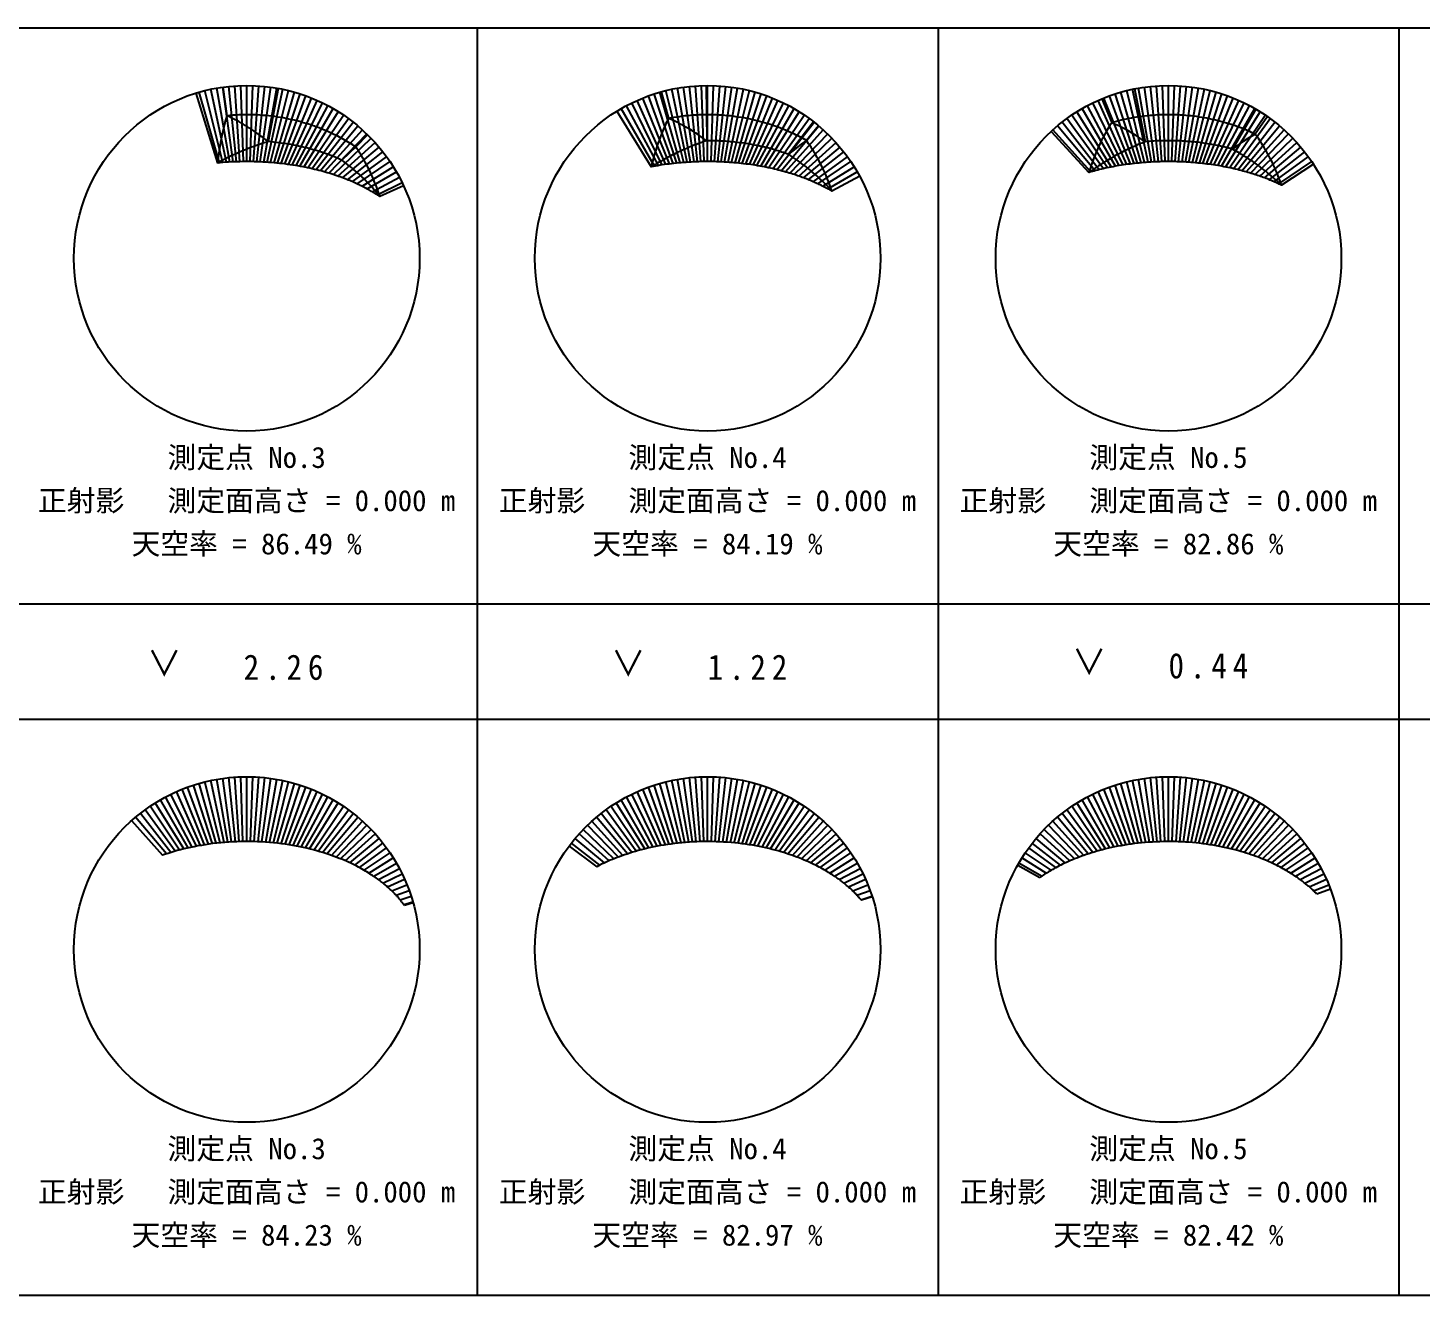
# Model space of a CAD drawing. Units: millimetres at full size, sheet at 1:200. Extents: x -99586 to 117532, y -64939 to 67268.
# Drawn here: x -21953 to 2231, y -64100 to -42100 of the extents above; entities that cross this region are included whole.
import ezdxf
from ezdxf.enums import TextEntityAlignment as Align

# ---------------------------------------------------------------- set-up
doc = ezdxf.new("R2010")
doc.units = ezdxf.units.MM
doc.header["$LTSCALE"] = 200
for name, color, linetype in [('0-3_計画建物－天空率', 4, 'Continuous'), ('0-8_測定位置・表示枠・比較', 7, 'Continuous'), ('0-B_道路斜線用－天空率', 4, 'Continuous')]:
    doc.layers.add(name, color=color, linetype=linetype)
doc.styles.add('ＭＳ ゴシック', font='')
doc.styles.get('ＭＳ ゴシック').set_extended_font_data('MS Gothic')

msp = doc.modelspace()

# ---------------------------------------------------------------- linework, layer by layer
at = {"layer": '0-3_計画建物－天空率', "color": 7}
for p, q in [((-19038.8, -43233.5), (-18664.5, -44446.2)), ((-18569, -43129), (-18499.7, -43624.9)), ((-10961.1, -43210.7), (-10832.1, -43672.7)), ((-3313.4, -43333.2), (-3140.1, -43746.7)), ((-639.9, -43510.2), (-1045.1, -44203.3)), ((-11729.8, -43547.3), (-11133.3, -44513.6)), ((-8313.5, -43731.1), (-8751.9, -44295.4)), ((-16066.1, -43945.9), (-16502.4, -44396)), ((-4192.3, -43898.8), (-3534, -44609.8))]:
    msp.add_line(p, q, dxfattribs=at)
at = {"layer": '0-3_計画建物－天空率'}
for p, q in [((-18629.2, -44442.9), (-18980.9, -43216.3)), ((-18568.5, -44437.8), (-18879.8, -43189.2)), ((-18508.3, -44433.5), (-18777.8, -43165.7)), ((-18448.5, -44429.9), (-18675, -43145.7)), ((-18389.2, -44426.9), (-18571.5, -43129.3)), ((-18330.1, -44424.6), (-18467.6, -43116.6)), ((-18271.3, -44423), (-18363.3, -43107.4)), ((-18212.6, -44422.1), (-18258.7, -43101.9)), ((-18154, -44421.8), (-18154, -43100.1)), ((-18095.4, -44422.1), (-18049.3, -43101.9)), ((-18036.8, -44423), (-17944.8, -43107.4)), ((-17977.9, -44424.6), (-17840.4, -43116.6)), ((-17918.9, -44426.9), (-17736.5, -43129.3)), ((-17859.5, -44429.9), (-17633.1, -43145.7)), ((-17799.8, -44433.5), (-17530.3, -43165.7)), ((-17739.6, -44437.8), (-17428.3, -43189.2)), ((-17678.8, -44442.9), (-17327.1, -43216.3)), ((-17617.5, -44448.8), (-17227, -43246.9)), ((-17555.4, -44455.5), (-17128, -43281)), ((-10752.6, -44455.5), (-11180.1, -43281)), ((-10690.6, -44448.8), (-11081.1, -43246.9)), ((-10629.2, -44442.9), (-10980.9, -43216.3)), ((-10568.5, -44437.8), (-10879.8, -43189.2)), ((-10508.3, -44433.5), (-10777.8, -43165.7)), ((-10448.5, -44429.8), (-10675, -43145.7)), ((-10389.2, -44426.9), (-10571.5, -43129.3)), ((-10330.1, -44424.6), (-10467.6, -43116.6)), ((-10271.3, -44423), (-10363.3, -43107.4)), ((-10212.6, -44422), (-10258.7, -43101.9)), ((-10154, -44421.7), (-10154, -43100.1)), ((-10095.4, -44422), (-10049.3, -43101.9)), ((-10036.8, -44423), (-9944.8, -43107.4)), ((-9977.9, -44424.6), (-9840.4, -43116.6)), ((-9918.9, -44426.9), (-9736.5, -43129.3)), ((-9859.5, -44429.8), (-9633.1, -43145.7)), ((-9799.8, -44433.5), (-9530.3, -43165.7)), ((-9739.6, -44437.8), (-9428.3, -43189.2)), ((-9678.8, -44442.9), (-9327.1, -43216.3)), ((-9617.5, -44448.8), (-9227, -43246.9)), ((-9555.4, -44455.5), (-9128, -43281)), ((-2752.6, -44455.5), (-3180.1, -43281)), ((-2690.6, -44448.8), (-3081.1, -43246.9)), ((-2629.2, -44442.9), (-2980.9, -43216.3)), ((-2568.5, -44437.8), (-2879.8, -43189.2)), ((-2508.3, -44433.5), (-2777.8, -43165.7)), ((-2448.5, -44429.8), (-2675, -43145.7)), ((-2389.2, -44426.9), (-2571.5, -43129.3)), ((-2330.1, -44424.6), (-2467.6, -43116.6)), ((-2271.3, -44423), (-2363.3, -43107.4)), ((-2212.6, -44422), (-2258.7, -43101.9)), ((-2154, -44421.7), (-2154, -43100.1)), ((-2095.4, -44422), (-2049.3, -43101.9)), ((-2036.8, -44423), (-1944.8, -43107.4)), ((-1977.9, -44424.6), (-1840.4, -43116.6)), ((-1918.9, -44426.9), (-1736.5, -43129.3)), ((-1859.5, -44429.8), (-1633.1, -43145.7)), ((-1799.8, -44433.5), (-1530.3, -43165.7)), ((-1739.6, -44437.8), (-1428.3, -43189.2)), ((-1678.8, -44442.9), (-1327.1, -43216.3)), ((-1617.5, -44448.8), (-1227, -43246.9)), ((-1555.4, -44455.5), (-1128, -43281)), ((-17492.6, -44463), (-17030.2, -43318.6)), ((-17428.9, -44471.5), (-16933.8, -43359.5)), ((-17364.3, -44480.9), (-16838.9, -43403.7)), ((-17298.7, -44491.4), (-16745.6, -43451.3)), ((-17231.9, -44503), (-16654, -43502)), ((-11076.1, -44503), (-11654, -43502)), ((-11009.4, -44491.4), (-11562.4, -43451.3)), ((-10943.8, -44480.9), (-11469.1, -43403.7)), ((-10879.1, -44471.5), (-11374.2, -43359.5)), ((-10815.5, -44463), (-11277.9, -43318.6)), ((-9492.6, -44463), (-9030.2, -43318.6)), ((-9428.9, -44471.5), (-8933.8, -43359.5)), ((-9364.3, -44480.9), (-8838.9, -43403.7)), ((-9298.7, -44491.4), (-8745.6, -43451.3)), ((-9231.9, -44503), (-8654, -43502)), ((-3076.1, -44503), (-3654, -43502)), ((-3009.4, -44491.4), (-3562.4, -43451.3)), ((-2943.8, -44480.9), (-3469.1, -43403.7)), ((-2879.1, -44471.5), (-3374.2, -43359.5)), ((-2815.5, -44463), (-3277.9, -43318.6)), ((-1492.6, -44463), (-1030.2, -43318.6)), ((-1428.9, -44471.5), (-933.8, -43359.5)), ((-1364.3, -44480.9), (-838.9, -43403.7)), ((-1298.6, -44491.4), (-745.6, -43451.3)), ((-1231.9, -44503), (-654, -43502)), ((-17164, -44515.8), (-16564.3, -43556)), ((-17094.8, -44529.8), (-16476.5, -43613)), ((-17024.4, -44545.3), (-16390.7, -43673.1)), ((-16952.5, -44562.2), (-16307, -43736.1)), ((-9164, -44515.8), (-8564.3, -43556)), ((-9094.8, -44529.8), (-8476.5, -43613)), ((-9024.4, -44545.3), (-8390.7, -43673.1)), ((-8952.5, -44562.2), (-8307, -43736.1)), ((-3355.6, -44562.2), (-4001, -43736.1)), ((-3283.7, -44545.3), (-3917.4, -43673.1)), ((-3213.2, -44529.8), (-3831.6, -43613)), ((-3144.1, -44515.7), (-3743.8, -43556)), ((-1164, -44515.7), (-564.3, -43556)), ((-1094.8, -44529.8), (-476.5, -43613)), ((-1024.4, -44545.3), (-390.7, -43673.1)), ((-952.5, -44562.2), (-307, -43736.1)), ((-16879.2, -44580.8), (-16225.7, -43802)), ((-16804.4, -44601.2), (-16146.6, -43870.7)), ((-16728, -44623.5), (-16070.1, -43942.1)), ((-16650.2, -44647.8), (-15996, -44016.1)), ((-8879.2, -44580.8), (-8225.7, -43802)), ((-8804.4, -44601.2), (-8146.6, -43870.7)), ((-8728, -44623.5), (-8070.1, -43942.1)), ((-8650.1, -44647.8), (-7996, -44016.1)), ((-3503.7, -44601.2), (-4161.4, -43870.7)), ((-3428.9, -44580.8), (-4082.4, -43802)), ((-879.2, -44580.8), (-225.7, -43802)), ((-804.4, -44601.2), (-146.6, -43870.7)), ((-728, -44623.5), (-70.1, -43942.1)), ((-650.2, -44647.8), (4, -44016.1)), ((-16570.7, -44674.5), (-15924.6, -44092.7)), ((-16489.8, -44703.7), (-15855.9, -44171.8)), ((-16407.4, -44735.5), (-15790, -44253.1)), ((-8570.7, -44674.5), (-7924.6, -44092.7)), ((-8489.8, -44703.7), (-7855.9, -44171.8)), ((-8407.4, -44735.5), (-7790, -44253.1)), ((-570.7, -44674.5), (75.4, -44092.7)), ((-489.8, -44703.7), (144.1, -44171.8)), ((-407.4, -44735.5), (210, -44253.1)), ((-16323.7, -44770.3), (-15727, -44336.8)), ((-16238.8, -44808.3), (-15666.9, -44422.5)), ((-8323.7, -44770.3), (-7727, -44336.8)), ((-8238.8, -44808.3), (-7666.9, -44422.5)), ((-323.7, -44770.3), (273, -44336.8)), ((-238.8, -44808.3), (333.1, -44422.5)), ((-16152.9, -44849.7), (-15609.9, -44510.4)), ((-16066.3, -44894.8), (-15556, -44600.1)), ((-15979.5, -44943.9), (-15505.2, -44691.7)), ((-8152.9, -44849.7), (-7609.9, -44510.4)), ((-8066.3, -44894.8), (-7556, -44600.1)), ((-15892.7, -44997.2), (-15457.6, -44785))]:
    msp.add_line(p, q, dxfattribs=at)
at = {"layer": '0-3_計画建物－天空率', "color": 7}
for points in [[(-17609.4, -43150), (-17780.1, -44074.7), (-17803.9, -44081.9), (-17828.2, -44089.5), (-17853, -44097.3), (-17878.4, -44105.6), (-17904.2, -44114.1), (-17930.7, -44123.1), (-17957.7, -44132.4), (-17985.2, -44142.1), (-18013.4, -44152.2), (-18042.1, -44162.8), (-18071.4, -44173.8), (-18101.3, -44185.3), (-18131.9, -44197.2), (-18163, -44209.7), (-18194.7, -44222.7), (-18227.1, -44236.2), (-18260.1, -44250.2), (-18293.8, -44264.8), (-18328, -44280), (-18362.9, -44295.8), (-18398.5, -44312.2), (-18434.6, -44329.3), (-18471.4, -44347), (-18508.8, -44365.4), (-18546.9, -44384.5), (-18585.5, -44404.4), (-18624.7, -44424.9), (-18664.5, -44446.2)], [(-10177.1, -43100.2), (-10169.7, -44058.8), (-10194.1, -44067), (-10218.8, -44075.6), (-10243.9, -44084.4), (-10269.4, -44093.6), (-10295.3, -44103.1), (-10321.6, -44112.9), (-10348.3, -44123), (-10375.3, -44133.5), (-10402.8, -44144.4), (-10430.6, -44155.6), (-10458.8, -44167.2), (-10487.4, -44179.2), (-10516.4, -44191.6), (-10545.8, -44204.4), (-10575.6, -44217.6), (-10605.7, -44231.2), (-10636.3, -44245.3), (-10667.2, -44259.8), (-10698.4, -44274.8), (-10730, -44290.2), (-10762, -44306.1), (-10794.3, -44322.4), (-10826.9, -44339.3), (-10859.8, -44356.6), (-10893.1, -44374.5), (-10926.6, -44392.8), (-10960.5, -44411.6), (-10994.6, -44431), (-11028.9, -44450.9), (-11063.5, -44471.3), (-11098.3, -44492.2), (-11133.3, -44513.6)], [(-2742.4, -43158.4), (-2558.6, -44077.4), (-2585.2, -44088), (-2612.2, -44098.9), (-2639.5, -44110.1), (-2667.1, -44121.7), (-2695, -44133.6), (-2723.2, -44145.9), (-2751.7, -44158.6), (-2780.5, -44171.6), (-2809.5, -44185.1), (-2838.9, -44198.9), (-2868.5, -44213.1), (-2898.4, -44227.7), (-2928.5, -44242.7), (-2958.9, -44258.1), (-2989.5, -44274), (-3020.4, -44290.2), (-3051.4, -44306.9), (-3082.7, -44324), (-3114.2, -44341.6), (-3145.8, -44359.6), (-3177.6, -44378), (-3209.6, -44396.9), (-3241.7, -44416.2), (-3273.9, -44435.9), (-3306.2, -44456.1), (-3338.6, -44476.8), (-3371.1, -44497.9), (-3403.6, -44519.4), (-3436.2, -44541.3), (-3468.8, -44563.7), (-3501.4, -44586.6), (-3534, -44609.8)], [(-18499.7, -43624.9), (-18513, -43670.6), (-18527, -43722), (-18541.8, -43779.6), (-18557.4, -43844.4), (-18573.8, -43917.4), (-18590.9, -43999.7), (-18608.7, -44092.4), (-18627, -44196.9), (-18645.7, -44314.4), (-18664.5, -44446.2)], [(-17718.7, -43634.6), (-17769.8, -43628.8), (-17821.2, -43623.6), (-17872.9, -43619.2), (-17924.9, -43615.5), (-17977, -43612.6), (-18029.4, -43610.4), (-18081.8, -43609), (-18134.3, -43608.3), (-18186.9, -43608.4), (-18239.4, -43609.3), (-18291.8, -43610.9), (-18344.1, -43613.3), (-18396.2, -43616.4), (-18448.1, -43620.3), (-18499.7, -43624.9)], [(-17780.1, -44074.7), (-17821.5, -44041.9), (-17862.7, -44010.1), (-17903.6, -43979.3), (-17944.3, -43949.6), (-17984.7, -43920.9), (-18024.7, -43893.2), (-18064.3, -43866.6), (-18103.5, -43841), (-18142.3, -43816.5), (-18180.5, -43793), (-18218.3, -43770.5), (-18255.5, -43749), (-18292.2, -43728.5), (-18328.3, -43708.9), (-18363.8, -43690.3), (-18398.7, -43672.6), (-18433, -43655.8), (-18466.7, -43639.9), (-18499.7, -43624.9)], [(-16056.8, -43955), (-16262.9, -44165.7), (-16287.8, -44149.1), (-16313.3, -44132.5), (-16339.5, -44115.7), (-16366.4, -44099), (-16393.9, -44082.2), (-16422.2, -44065.4), (-16451.1, -44048.6), (-16480.8, -44031.8), (-16511.2, -44015.1), (-16542.3, -43998.4), (-16574.2, -43981.7), (-16606.9, -43965.2), (-16640.3, -43948.7), (-16674.5, -43932.4), (-16709.5, -43916.2), (-16745.2, -43900.1), (-16781.8, -43884.2), (-16819.1, -43868.5), (-16857.3, -43853.1), (-16896.2, -43837.9), (-16935.9, -43822.9), (-16976.3, -43808.3), (-17017.6, -43794), (-17059.6, -43780), (-17102.4, -43766.4), (-17145.9, -43753.2), (-17190.2, -43740.4), (-17235.1, -43728), (-17280.8, -43716.2), (-17327.1, -43704.8), (-17374.1, -43693.9), (-17421.7, -43683.6), (-17469.9, -43673.9), (-17518.7, -43664.8), (-17568, -43656.3), (-17617.8, -43648.4), (-17668, -43641.2), (-17718.7, -43634.6)], [(-10832.1, -43672.7), (-10846.6, -43700.6), (-10861.6, -43730.3), (-10877, -43762), (-10892.9, -43795.8), (-10909.2, -43831.9), (-10926, -43870.5), (-10943.3, -43911.7), (-10960.9, -43955.7), (-10979, -44002.7), (-10997.5, -44053), (-11016.3, -44106.7), (-11035.5, -44164.1), (-11054.8, -44225.4), (-11074.4, -44290.8), (-11094.1, -44360.5), (-11113.8, -44434.7), (-11133.3, -44513.6)], [(-9955.6, -43613.7), (-10005.1, -43611.3), (-10054.6, -43609.6), (-10104.3, -43608.6), (-10154, -43608.3), (-10203.7, -43608.6), (-10253.4, -43609.6), (-10303, -43611.3), (-10352.5, -43613.7), (-10401.8, -43616.8), (-10450.9, -43620.5), (-10499.7, -43624.9), (-10548.3, -43629.9), (-10596.6, -43635.5), (-10644.5, -43641.8), (-10692.1, -43648.7), (-10739.2, -43656.1), (-10785.9, -43664.2), (-10832.1, -43672.7)], [(-10169.7, -44058.8), (-10217.4, -44024.1), (-10264.4, -43990.9), (-10310.7, -43959.2), (-10356.3, -43929), (-10401, -43900.3), (-10444.8, -43873), (-10487.8, -43847.2), (-10529.9, -43822.7), (-10571.1, -43799.6), (-10611.3, -43777.8), (-10650.5, -43757.4), (-10688.8, -43738.1), (-10726, -43720.1), (-10762.4, -43703.2), (-10797.7, -43687.4), (-10832.1, -43672.7)], [(-8227.2, -43800.7), (-8440.2, -44054.9), (-8468, -44039), (-8496.4, -44023.2), (-8525.6, -44007.3), (-8555.4, -43991.5), (-8585.8, -43975.8), (-8617, -43960.2), (-8648.8, -43944.6), (-8681.3, -43929.2), (-8714.6, -43913.9), (-8748.5, -43898.7), (-8783.1, -43883.7), (-8818.5, -43868.8), (-8854.5, -43854.2), (-8891.3, -43839.8), (-8928.7, -43825.6), (-8966.9, -43811.7), (-9005.7, -43798), (-9045.3, -43784.7), (-9085.5, -43771.7), (-9126.4, -43759), (-9168, -43746.7), (-9210.2, -43734.8), (-9253, -43723.3), (-9296.5, -43712.2), (-9340.5, -43701.6), (-9385.1, -43691.5), (-9430.3, -43681.9), (-9476, -43672.7), (-9522.2, -43664.2), (-9568.9, -43656.1), (-9616, -43648.7), (-9663.5, -43641.8), (-9711.5, -43635.5), (-9759.7, -43629.9), (-9808.3, -43624.9), (-9857.2, -43620.5), (-9906.3, -43616.8), (-9955.6, -43613.7)], [(-3140.1, -43746.7), (-3156.1, -43770.9), (-3172.4, -43796.3), (-3189.1, -43822.9), (-3206.2, -43850.9), (-3223.6, -43880.3), (-3241.3, -43911.1), (-3259.3, -43943.6), (-3277.7, -43977.6), (-3296.4, -44013.4), (-3315.4, -44051), (-3334.6, -44090.5), (-3354.1, -44132.1), (-3373.8, -44175.6), (-3393.6, -44221.4), (-3413.7, -44269.4), (-3433.8, -44319.8), (-3454, -44372.6), (-3474.1, -44428), (-3494.2, -44485.9), (-3514.2, -44546.5), (-3534, -44609.8)], [(-2238, -43609.2), (-2285.9, -43610.7), (-2333.7, -43612.7), (-2381.4, -43615.4), (-2428.9, -43618.7), (-2476.2, -43622.7), (-2523.2, -43627.2), (-2570, -43632.3), (-2616.5, -43638), (-2662.6, -43644.3), (-2708.4, -43651.2), (-2753.7, -43658.6), (-2798.7, -43666.5), (-2843.1, -43674.9), (-2887.2, -43683.8), (-2930.7, -43693.2), (-2973.7, -43703.1), (-3016.1, -43713.4), (-3058, -43724.1), (-3099.4, -43735.2), (-3140.1, -43746.7)], [(-2558.6, -44077.4), (-2616.9, -44037.1), (-2673.5, -43999.5), (-2728.3, -43964.3), (-2781.4, -43931.6), (-2832.6, -43901.3), (-2881.9, -43873.2), (-2929.4, -43847.3), (-2975.1, -43823.5), (-3019, -43801.6), (-3061.1, -43781.6), (-3101.4, -43763.3), (-3140.1, -43746.7)], [(-436.4, -43640.5), (-648.8, -43944.6), (-680.2, -43929.7), (-712.2, -43914.9), (-744.9, -43900.2), (-778.3, -43885.7), (-812.3, -43871.4), (-847, -43857.2), (-882.3, -43843.2), (-918.3, -43829.5), (-955, -43816), (-992.3, -43802.7), (-1030.2, -43789.7), (-1068.8, -43777), (-1108, -43764.6), (-1147.8, -43752.6), (-1188.3, -43740.9), (-1229.3, -43729.6), (-1270.9, -43718.7), (-1313.1, -43708.2), (-1355.8, -43698.1), (-1399.1, -43688.5), (-1442.8, -43679.3), (-1487.1, -43670.6), (-1531.8, -43662.4), (-1577, -43654.8), (-1622.5, -43647.7), (-1668.5, -43641.1), (-1714.8, -43635.1), (-1761.4, -43629.7), (-1808.3, -43624.9), (-1855.5, -43620.6), (-1902.9, -43617), (-1950.5, -43614), (-1998.2, -43611.6), (-2046.1, -43609.9), (-2094, -43608.8), (-2142, -43608.3), (-2190, -43608.4), (-2238, -43609.2)], [(-648.8, -43944.6), (-710, -43979.1), (-779.3, -44021), (-857.7, -44071.5), (-946, -44131.8), (-1045.1, -44203.3), (-1075.9, -44195.1), (-1107.1, -44187.1), (-1138.7, -44179.2), (-1170.7, -44171.5), (-1203, -44164), (-1235.7, -44156.8), (-1268.8, -44149.7), (-1302.3, -44142.8), (-1336.1, -44136.1), (-1370.2, -44129.7), (-1404.6, -44123.5), (-1439.4, -44117.5), (-1474.5, -44111.8), (-1509.9, -44106.4), (-1545.6, -44101.2), (-1581.5, -44096.3), (-1617.7, -44091.7), (-1654.1, -44087.3), (-1690.8, -44083.2), (-1727.7, -44079.5), (-1764.8, -44076), (-1802, -44072.9), (-1839.5, -44070), (-1877.1, -44067.5), (-1914.8, -44065.3), (-1952.6, -44063.4), (-1990.5, -44061.8), (-2028.5, -44060.6), (-2066.6, -44059.6), (-2104.7, -44059), (-2142.8, -44058.8), (-2180.9, -44058.8), (-2219.1, -44059.2), (-2257.2, -44060)], [(363.6, -44468.7), (-193.5, -44829.7), (-212.2, -44775.6), (-231.3, -44723.1), (-250.8, -44672.2), (-270.5, -44622.8), (-290.4, -44574.9), (-310.6, -44528.5), (-330.9, -44483.7), (-351.3, -44440.3), (-371.7, -44398.4), (-392.2, -44357.9), (-412.7, -44318.8), (-433.1, -44281), (-453.5, -44244.6), (-473.8, -44209.4), (-493.9, -44175.5), (-513.9, -44142.8), (-533.8, -44111.3), (-553.5, -44080.9), (-573, -44051.6), (-592.3, -44023.4), (-611.3, -43996.1), (-630.2, -43969.9), (-648.8, -43944.6)], [(-16262.9, -44165.7), (-16502.4, -44396), (-16530.1, -44383.7), (-16558.4, -44371.5), (-16587.3, -44359.3), (-16616.8, -44347.1), (-16646.9, -44335.1), (-16677.7, -44323.1), (-16709.1, -44311.1), (-16741.1, -44299.3), (-16773.8, -44287.7), (-16807.1, -44276.1), (-16841, -44264.7), (-16875.5, -44253.4), (-16910.7, -44242.3), (-16946.6, -44231.4), (-16983, -44220.7), (-17020.1, -44210.2), (-17057.8, -44199.9), (-17096.1, -44189.9), (-17135, -44180.1), (-17174.5, -44170.7), (-17214.5, -44161.5), (-17255.2, -44152.6), (-17296.3, -44144), (-17338.1, -44135.7), (-17380.3, -44127.8), (-17423, -44120.3), (-17466.2, -44113.1), (-17509.9, -44106.4), (-17554, -44100), (-17598.5, -44094.1), (-17643.4, -44088.6), (-17688.7, -44083.5), (-17734.2, -44078.9), (-17780.1, -44074.7)], [(-15431.5, -44840), (-15842.5, -45030.2), (-15859.8, -44977), (-15877.5, -44925), (-15895.8, -44874.2), (-15914.6, -44824.7), (-15933.7, -44776.4), (-15953.2, -44729.3), (-15973.1, -44683.5), (-15993.1, -44639), (-16013.5, -44595.6), (-16034, -44553.5), (-16054.7, -44512.6), (-16075.4, -44472.9), (-16096.3, -44434.3), (-16117.2, -44397), (-16138.2, -44360.7), (-16159.1, -44325.6), (-16180, -44291.5), (-16200.9, -44258.6), (-16221.6, -44226.6), (-16242.3, -44195.7), (-16262.9, -44165.7)], [(-10046.6, -44060.1), (-10087.6, -44059.3), (-10128.7, -44058.8), (-10169.7, -44058.8)], [(-8440.2, -44054.9), (-8522, -44114), (-8624.4, -44192.5), (-8751.9, -44295.4), (-8780.5, -44285.3), (-8809.6, -44275.2), (-8839.2, -44265.3), (-8869.3, -44255.4), (-8899.8, -44245.7), (-8930.9, -44236.1), (-8962.4, -44226.7), (-8994.4, -44217.5), (-9026.8, -44208.3), (-9059.7, -44199.4), (-9093.1, -44190.7), (-9126.9, -44182.1), (-9161.2, -44173.8), (-9196, -44165.7), (-9231.1, -44157.8), (-9266.7, -44150.1), (-9302.7, -44142.7), (-9339.1, -44135.5), (-9375.9, -44128.6), (-9413.1, -44122), (-9450.7, -44115.7), (-9488.6, -44109.6), (-9526.8, -44103.9), (-9565.4, -44098.4), (-9604.2, -44093.3), (-9643.4, -44088.6), (-9682.8, -44084.1), (-9722.5, -44080), (-9762.4, -44076.2), (-9802.6, -44072.8), (-9842.9, -44069.8), (-9883.4, -44067.1), (-9924, -44064.8), (-9964.8, -44062.8), (-10005.6, -44061.3), (-10046.6, -44060.1)], [(-7514.3, -44674.7), (-7995.5, -44934.5), (-8013.7, -44880.8), (-8032.3, -44828.4), (-8051.4, -44777.4), (-8070.9, -44727.8), (-8090.7, -44679.6), (-8110.8, -44632.7), (-8131.1, -44587.2), (-8151.6, -44543.1), (-8172.3, -44500.3), (-8193.1, -44458.9), (-8213.9, -44418.7), (-8234.8, -44379.8), (-8255.7, -44342.2), (-8276.6, -44305.8), (-8297.5, -44270.6), (-8318.2, -44236.5), (-8338.9, -44203.6), (-8359.5, -44171.8), (-8379.9, -44141), (-8400.2, -44111.3), (-8420.3, -44082.6), (-8440.2, -44054.9)], [(-2257.2, -44060), (-2295.2, -44061), (-2333.2, -44062.4), (-2371.1, -44064.1), (-2408.8, -44066.1), (-2446.5, -44068.5), (-2484, -44071.2), (-2521.4, -44074.1), (-2558.6, -44077.4)], [(-193.5, -44829.7), (-222.6, -44801.7), (-252.1, -44773.9), (-281.9, -44746.5), (-312, -44719.4), (-342.5, -44692.5), (-373.2, -44666.1), (-404.1, -44639.9), (-435.3, -44614.1), (-466.7, -44588.7), (-498.3, -44563.7), (-530, -44539.1), (-561.9, -44514.9), (-594, -44491), (-626.1, -44467.6), (-658.3, -44444.7), (-690.6, -44422.1), (-723, -44400), (-755.4, -44378.3), (-787.8, -44357.1), (-820.2, -44336.3), (-852.5, -44316), (-884.8, -44296.1), (-917.1, -44276.6), (-949.3, -44257.6), (-981.3, -44239.1), (-1013.3, -44221), (-1045.1, -44203.3)], [(-18421.3, -44428.4), (-18470.6, -44431.1), (-18519.5, -44434.2), (-18568.2, -44437.8), (-18616.5, -44441.8), (-18664.5, -44446.2)], [(-16688.9, -44635.5), (-16722.5, -44625.1), (-16756.7, -44614.9), (-16791.7, -44604.7), (-16827.3, -44594.7), (-16863.7, -44584.9), (-16900.8, -44575.2), (-16938.6, -44565.6), (-16977.1, -44556.2), (-17016.3, -44547.1), (-17056.2, -44538.1), (-17096.8, -44529.4), (-17138.1, -44520.9), (-17180, -44512.6), (-17222.6, -44504.7), (-17265.8, -44497), (-17309.6, -44489.6), (-17354, -44482.5), (-17399, -44475.7), (-17444.5, -44469.3), (-17490.6, -44463.3), (-17537.1, -44457.6), (-17584.2, -44452.3), (-17631.6, -44447.3), (-17679.5, -44442.8), (-17727.7, -44438.7), (-17776.3, -44435.1), (-17825.2, -44431.8), (-17874.4, -44429), (-17923.8, -44426.7), (-17973.4, -44424.7), (-18023.1, -44423.3), (-18072.9, -44422.3), (-18122.8, -44421.8), (-18172.8, -44421.7), (-18222.7, -44422.1), (-18272.5, -44423), (-18322.3, -44424.3), (-18371.9, -44426.1), (-18421.3, -44428.4)], [(-15842.5, -45030.2), (-15867.7, -44998.8), (-15893.5, -44967.4), (-15919.8, -44936.3), (-15946.7, -44905.2), (-15974.1, -44874.4), (-16002, -44843.7), (-16030.3, -44813.3), (-16059.2, -44783.1), (-16088.5, -44753.2), (-16118.3, -44723.6), (-16148.5, -44694.2), (-16179.1, -44665.2), (-16210, -44636.5), (-16241.4, -44608.2), (-16273, -44580.2), (-16305, -44552.6), (-16337.3, -44525.5), (-16369.9, -44498.7), (-16402.7, -44472.4), (-16435.7, -44446.5), (-16468.9, -44421), (-16502.4, -44396)], [(-10482.7, -44431.8), (-10525.9, -44434.6), (-10568.8, -44437.8), (-10611.5, -44441.3), (-10654, -44445.2), (-10696.1, -44449.3), (-10737.8, -44453.8), (-10779.3, -44458.6), (-10820.3, -44463.6), (-10861, -44469), (-10901.3, -44474.6), (-10941.1, -44480.5), (-10980.5, -44486.6), (-11019.4, -44493), (-11057.9, -44499.7), (-11095.9, -44506.6), (-11133.3, -44513.6)], [(-8893.8, -44577), (-8927, -44568.5), (-8960.8, -44560.2), (-8995.1, -44552), (-9029.9, -44544), (-9065.4, -44536.1), (-9101.3, -44528.4), (-9137.7, -44520.9), (-9174.7, -44513.6), (-9212.2, -44506.6), (-9250.2, -44499.7), (-9288.7, -44493), (-9327.6, -44486.6), (-9367, -44480.5), (-9406.8, -44474.6), (-9447.1, -44469), (-9487.7, -44463.6), (-9528.8, -44458.6), (-9570.2, -44453.8), (-9612, -44449.3), (-9654.1, -44445.2), (-9696.5, -44441.3), (-9739.2, -44437.8), (-9782.2, -44434.6), (-9825.4, -44431.8), (-9868.8, -44429.3), (-9912.3, -44427.2), (-9956.1, -44425.4), (-9999.9, -44423.9), (-10043.9, -44422.8), (-10087.9, -44422.1), (-10132, -44421.7), (-10176.1, -44421.7), (-10220.1, -44422.1), (-10264.2, -44422.8), (-10308.1, -44423.9), (-10352, -44425.4), (-10395.7, -44427.2), (-10439.3, -44429.3), (-10482.7, -44431.8)], [(-7995.5, -44934.5), (-8023.1, -44904.1), (-8051.2, -44873.9), (-8079.7, -44844), (-8108.7, -44814.3), (-8138.1, -44784.8), (-8168, -44755.7), (-8198.2, -44726.8), (-8228.8, -44698.2), (-8259.8, -44670), (-8291.1, -44642.1), (-8322.7, -44614.6), (-8354.6, -44587.5), (-8386.8, -44560.7), (-8419.2, -44534.4), (-8451.9, -44508.5), (-8484.7, -44483), (-8517.8, -44457.9), (-8550.9, -44433.3), (-8584.2, -44409.2), (-8617.6, -44385.5), (-8651.1, -44362.2), (-8684.7, -44339.5), (-8718.3, -44317.2), (-8751.9, -44295.4)], [(-2782.2, -44458.9), (-2820.7, -44463.7), (-2859, -44468.7), (-2896.8, -44474), (-2934.3, -44479.5), (-2971.5, -44485.2), (-3008.2, -44491.2), (-3044.5, -44497.3), (-3080.3, -44503.7), (-3115.8, -44510.3), (-3150.8, -44517), (-3185.3, -44524), (-3219.4, -44531.1), (-3253, -44538.4), (-3286.2, -44545.8), (-3318.9, -44553.4), (-3351, -44561.1), (-3382.8, -44568.9), (-3414, -44576.9), (-3444.7, -44585), (-3474.9, -44593.2), (-3504.7, -44601.4), (-3534, -44609.8)], [(-1227.7, -44503.7), (-1263.6, -44497.3), (-1299.9, -44491.2), (-1336.6, -44485.2), (-1373.7, -44479.5), (-1411.2, -44474), (-1449.1, -44468.7), (-1487.3, -44463.7), (-1525.9, -44458.9), (-1564.8, -44454.4), (-1604, -44450.1), (-1643.6, -44446.2), (-1683.3, -44442.5), (-1723.4, -44439.1), (-1763.7, -44436), (-1804.2, -44433.2), (-1844.9, -44430.6), (-1885.7, -44428.4), (-1926.8, -44426.5), (-1967.9, -44424.9), (-2009.2, -44423.7), (-2050.5, -44422.7), (-2091.9, -44422.1), (-2133.3, -44421.7), (-2174.8, -44421.7), (-2216.2, -44422.1), (-2257.6, -44422.7), (-2298.9, -44423.7), (-2340.2, -44424.9), (-2381.3, -44426.5), (-2422.3, -44428.4), (-2463.2, -44430.6), (-2503.9, -44433.2), (-2544.4, -44436), (-2584.7, -44439.1), (-2624.7, -44442.5), (-2664.5, -44446.2), (-2704, -44450.1), (-2743.2, -44454.4), (-2782.2, -44458.9)], [(-15842.5, -45030.2), (-15855.6, -45021.4), (-15869, -45012.5), (-15882.8, -45003.6), (-15896.9, -44994.5), (-15911.3, -44985.3), (-15926.2, -44976.1), (-15941.3, -44966.7), (-15956.9, -44957.3), (-15972.9, -44947.7), (-15989.2, -44938.1), (-16006, -44928.4), (-16023.2, -44918.6), (-16040.8, -44908.8), (-16058.9, -44898.8), (-16077.5, -44888.8), (-16096.5, -44878.7), (-16116, -44868.5), (-16135.9, -44858.2), (-16156.4, -44847.9), (-16177.4, -44837.5), (-16198.9, -44827.1), (-16221, -44816.6), (-16243.6, -44806), (-16266.8, -44795.4), (-16290.5, -44784.8), (-16314.8, -44774.1), (-16339.7, -44763.4), (-16365.3, -44752.7), (-16391.4, -44741.9), (-16418.2, -44731.2), (-16445.6, -44720.4), (-16473.7, -44709.7), (-16502.4, -44699), (-16531.8, -44688.3), (-16561.8, -44677.6), (-16592.6, -44667), (-16624, -44656.4), (-16656.1, -44645.9), (-16688.9, -44635.5)], [(-7995.5, -44934.5), (-8010.4, -44925.9), (-8025.7, -44917.2), (-8041.3, -44908.5), (-8057.2, -44899.7), (-8073.5, -44890.9), (-8090.2, -44882), (-8107.2, -44873), (-8124.7, -44864), (-8142.5, -44854.9), (-8160.7, -44845.8), (-8179.3, -44836.6), (-8198.3, -44827.4), (-8217.7, -44818.1), (-8237.6, -44808.8), (-8257.9, -44799.5), (-8278.6, -44790.1), (-8299.8, -44780.7), (-8321.5, -44771.2), (-8343.6, -44761.8), (-8366.2, -44752.3), (-8389.2, -44742.8), (-8412.8, -44733.3), (-8436.9, -44723.8), (-8461.4, -44714.4), (-8486.5, -44704.9), (-8512.1, -44695.4), (-8538.2, -44686), (-8564.8, -44676.6), (-8592, -44667.2), (-8619.7, -44657.8), (-8647.9, -44648.5), (-8676.7, -44639.3), (-8706.1, -44630.1), (-8736, -44621), (-8766.4, -44612), (-8797.4, -44603.1), (-8829, -44594.3), (-8861.1, -44585.6), (-8893.8, -44577)], [(-193.5, -44829.7), (-211.7, -44821), (-230.2, -44812.3), (-249.1, -44803.5), (-268.4, -44794.7), (-288.1, -44785.9), (-308.2, -44777), (-328.7, -44768.1), (-349.6, -44759.2), (-371, -44750.3), (-392.7, -44741.4), (-414.9, -44732.5), (-437.6, -44723.6), (-460.7, -44714.6), (-484.2, -44705.7), (-508.2, -44696.8), (-532.6, -44687.9), (-557.6, -44679.1), (-583, -44670.3), (-608.8, -44661.5), (-635.2, -44652.7), (-662, -44644), (-689.3, -44635.4), (-717.1, -44626.8), (-745.3, -44618.2), (-774.1, -44609.8), (-803.4, -44601.4), (-833.1, -44593.2), (-863.4, -44585), (-894.1, -44576.9), (-925.3, -44568.9), (-957, -44561.1), (-989.2, -44553.4), (-1021.9, -44545.8), (-1055, -44538.4), (-1088.6, -44531.1), (-1122.7, -44524), (-1157.3, -44517), (-1192.3, -44510.3), (-1227.7, -44503.7)]]:
    msp.add_lwpolyline(points, dxfattribs=at)
for centre in [(-18154, -46100.1), (-10154, -46100.1), (-2154, -46100.1)]:
    msp.add_circle(centre, 3000, dxfattribs=at)
at = {"layer": '0-8_測定位置・表示枠・比較'}
for p, q in [((-42154, -42100.1), (49846, -42100.1)), ((-14154, -42100.1), (-14154, -64100.1)), ((-6154, -42100.1), (-6154, -64100.1)), ((1846, -42100.1), (1846, -64100.1)), ((-42154, -52100.1), (49846, -52100.1)), ((-42154, -54100.1), (49846, -54100.1)), ((-42154, -64100.1), (49846, -64100.1))]:
    msp.add_line(p, q, dxfattribs=at)
at = {"layer": '0-B_道路斜線用－天空率'}
for p, q in [((-18416.4, -56233.3), (-18571.5, -55129.3)), ((-18350.6, -56230.2), (-18467.6, -55116.6)), ((-18284.9, -56227.9), (-18363.3, -55107.4)), ((-18219.5, -56226.6), (-18258.7, -55101.9)), ((-18154, -56226.2), (-18154, -55100.1)), ((-18088.6, -56226.6), (-18049.3, -55101.9)), ((-18023.1, -56227.9), (-17944.8, -55107.4)), ((-17957.5, -56230.1), (-17840.4, -55116.6)), ((-17891.7, -56233.3), (-17736.5, -55129.3)), ((-10416.4, -56233.3), (-10571.5, -55129.3)), ((-10350.6, -56230.1), (-10467.6, -55116.6)), ((-10285, -56227.9), (-10363.3, -55107.4)), ((-10219.5, -56226.5), (-10258.7, -55101.9)), ((-10154, -56226.1), (-10154, -55100.1)), ((-10088.6, -56226.6), (-10049.3, -55101.9)), ((-10023.1, -56227.9), (-9944.8, -55107.4)), ((-9957.5, -56230.1), (-9840.4, -55116.6)), ((-9891.7, -56233.3), (-9736.5, -55129.3)), ((-2416.4, -56233.3), (-2571.5, -55129.3)), ((-2350.6, -56230.2), (-2467.6, -55116.6)), ((-2284.9, -56227.9), (-2363.3, -55107.4)), ((-2219.5, -56226.6), (-2258.7, -55101.9)), ((-2154, -56226.1), (-2154, -55100.1)), ((-2088.6, -56226.6), (-2049.3, -55101.9)), ((-2023.1, -56227.9), (-1944.8, -55107.4)), ((-1957.5, -56230.2), (-1840.4, -55116.6)), ((-1891.7, -56233.3), (-1736.5, -55129.3)), ((-18957.9, -56294.7), (-19374.2, -55359.5)), ((-18888.2, -56283.1), (-19277.9, -55318.6)), ((-18819.1, -56272.7), (-19180.1, -55281)), ((-18750.8, -56263.5), (-19081.1, -55246.9)), ((-18683, -56255.4), (-18980.9, -55216.3)), ((-18615.7, -56248.4), (-18879.8, -55189.2)), ((-18548.9, -56242.4), (-18777.8, -55165.7)), ((-18482.5, -56237.4), (-18675, -55145.7)), ((-17825.6, -56237.3), (-17633.1, -55145.7)), ((-17759.2, -56242.4), (-17530.3, -55165.7)), ((-17692.3, -56248.4), (-17428.3, -55189.2)), ((-17625.1, -56255.4), (-17327.1, -55216.3)), ((-17557.3, -56263.5), (-17227, -55246.9)), ((-17488.9, -56272.7), (-17128, -55281)), ((-17419.9, -56283), (-17030.2, -55318.6)), ((-17350.2, -56294.6), (-16933.8, -55359.5)), ((-10957.9, -56294.6), (-11374.2, -55359.5)), ((-10888.1, -56283.1), (-11277.9, -55318.6)), ((-10819.1, -56272.8), (-11180.1, -55281)), ((-10750.8, -56263.6), (-11081.1, -55246.9)), ((-10683, -56255.5), (-10980.9, -55216.3)), ((-10615.7, -56248.4), (-10879.8, -55189.2)), ((-10548.9, -56242.4), (-10777.8, -55165.7)), ((-10482.5, -56237.4), (-10675, -55145.7)), ((-9825.6, -56237.4), (-9633.1, -55145.7)), ((-9759.2, -56242.4), (-9530.3, -55165.7)), ((-9692.4, -56248.4), (-9428.3, -55189.2)), ((-9625.1, -56255.4), (-9327.1, -55216.3)), ((-9557.3, -56263.5), (-9227, -55246.9)), ((-9488.9, -56272.7), (-9128, -55281)), ((-9419.9, -56283.1), (-9030.2, -55318.6)), ((-9350.2, -56294.7), (-8933.8, -55359.5)), ((-2957.9, -56294.6), (-3374.2, -55359.5)), ((-2888.2, -56283.1), (-3277.9, -55318.6)), ((-2819.1, -56272.8), (-3180.1, -55281)), ((-2750.8, -56263.5), (-3081.1, -55246.9)), ((-2683, -56255.4), (-2980.9, -55216.3)), ((-2615.7, -56248.4), (-2879.8, -55189.2)), ((-2548.9, -56242.4), (-2777.8, -55165.7)), ((-2482.5, -56237.4), (-2675, -55145.7)), ((-1825.6, -56237.4), (-1633.1, -55145.7)), ((-1759.2, -56242.4), (-1530.3, -55165.7)), ((-1692.4, -56248.4), (-1428.3, -55189.2)), ((-1625.1, -56255.5), (-1327.1, -55216.3)), ((-1557.3, -56263.5), (-1227, -55246.9)), ((-1488.9, -56272.7), (-1128, -55281)), ((-1419.9, -56283.1), (-1030.2, -55318.6)), ((-1350.2, -56294.7), (-933.8, -55359.5)), ((-19318.9, -56373.2), (-19831.6, -55613)), ((-19244.9, -56354.3), (-19743.8, -55556)), ((-19171.8, -56337.3), (-19654, -55502)), ((-19099.6, -56321.7), (-19562.4, -55451.3)), ((-19028.3, -56307.5), (-19469.1, -55403.7)), ((-17279.7, -56307.5), (-16838.9, -55403.7)), ((-17208.4, -56321.7), (-16745.6, -55451.3)), ((-17136.3, -56337.3), (-16654, -55502)), ((-17063.2, -56354.4), (-16564.3, -55556)), ((-16989.1, -56373.1), (-16476.5, -55613)), ((-11318.9, -56373.1), (-11831.6, -55613)), ((-11244.9, -56354.4), (-11743.8, -55556)), ((-11171.8, -56337.3), (-11654, -55502)), ((-11099.7, -56321.6), (-11562.4, -55451.3)), ((-11028.4, -56307.4), (-11469.1, -55403.7)), ((-9279.7, -56307.5), (-8838.9, -55403.7)), ((-9208.4, -56321.6), (-8745.6, -55451.3)), ((-9136.2, -56337.2), (-8654, -55502)), ((-9063.2, -56354.4), (-8564.3, -55556)), ((-8989.2, -56373.1), (-8476.5, -55613)), ((-3318.9, -56373.2), (-3831.6, -55613)), ((-3244.9, -56354.3), (-3743.8, -55556)), ((-3171.8, -56337.3), (-3654, -55502)), ((-3099.7, -56321.6), (-3562.4, -55451.3)), ((-3028.4, -56307.4), (-3469.1, -55403.7)), ((-1279.7, -56307.5), (-838.9, -55403.7)), ((-1208.4, -56321.6), (-745.6, -55451.3)), ((-1136.2, -56337.3), (-654, -55502)), ((-1063.2, -56354.4), (-564.3, -55556)), ((-989.2, -56373.1), (-476.5, -55613)), ((-19546.8, -56440.3), (-20082.4, -55802)), ((-19469.9, -56415.9), (-20001, -55736.1)), ((-19393.8, -56393.7), (-19917.4, -55673.1)), ((-16914.2, -56393.7), (-16390.7, -55673.1)), ((-16838.2, -56416), (-16307, -55736.1)), ((-16761.3, -56440.3), (-16225.7, -55802)), ((-11546.8, -56440.3), (-12082.4, -55802)), ((-11469.8, -56416), (-12001, -55736.1)), ((-11393.9, -56393.6), (-11917.4, -55673.1)), ((-8914.2, -56393.6), (-8390.7, -55673.1)), ((-8838.2, -56416), (-8307, -55736.1)), ((-8761.3, -56440.3), (-8225.7, -55802)), ((-3546.8, -56440.3), (-4082.4, -55802)), ((-3469.8, -56416), (-4001, -55736.1)), ((-3393.9, -56393.6), (-3917.4, -55673.1)), ((-914.2, -56393.6), (-390.7, -55673.1)), ((-838.2, -56416), (-307, -55736.1)), ((-761.2, -56440.3), (-225.7, -55802)), ((-16683.3, -56466.7), (-16146.6, -55870.7)), ((-16604.4, -56495.5), (-16070.1, -55942.1)), ((-16524.6, -56526.6), (-15996, -56016.1)), ((-16444, -56560.4), (-15924.6, -56092.7)), ((-11864.1, -56560.4), (-12383.5, -56092.7)), ((-11783.4, -56526.6), (-12312.1, -56016.1)), ((-11703.6, -56495.5), (-12238, -55942.1)), ((-11624.7, -56466.8), (-12161.4, -55870.7)), ((-8683.3, -56466.7), (-8146.6, -55870.7)), ((-8604.4, -56495.4), (-8070.1, -55942.1)), ((-8524.6, -56526.6), (-7996, -56016.1)), ((-8443.9, -56560.4), (-7924.6, -56092.7)), ((-3864.1, -56560.4), (-4383.5, -56092.7)), ((-3783.5, -56526.6), (-4312.1, -56016.1)), ((-3703.7, -56495.4), (-4238, -55942.1)), ((-3624.8, -56466.7), (-4161.4, -55870.7)), ((-683.3, -56466.7), (-146.6, -55870.7)), ((-604.4, -56495.5), (-70.1, -55942.1)), ((-524.6, -56526.6), (4, -56016.1)), ((-443.9, -56560.3), (75.4, -56092.7)), ((-16362.6, -56596.9), (-15855.9, -56171.8)), ((-16280.6, -56636.4), (-15790, -56253.1)), ((-16198.2, -56679.1), (-15727, -56336.8)), ((-12027.5, -56636.4), (-12518.1, -56253.1)), ((-11945.5, -56596.9), (-12452.2, -56171.8)), ((-8362.6, -56596.9), (-7855.9, -56171.8)), ((-8280.6, -56636.4), (-7790, -56253.1)), ((-8198.2, -56679.1), (-7727, -56336.8)), ((-4109.9, -56679.1), (-4581.1, -56336.8)), ((-4027.5, -56636.4), (-4518.1, -56253.1)), ((-3945.5, -56596.9), (-4452.2, -56171.8)), ((-362.6, -56596.9), (144.1, -56171.8)), ((-280.6, -56636.4), (210, -56253.1)), ((-198.2, -56679.1), (273, -56336.8)), ((-16115.6, -56725.2), (-15666.9, -56422.5)), ((-16033, -56774.8), (-15609.9, -56510.4)), ((-8115.6, -56725.2), (-7666.9, -56422.5)), ((-8033, -56774.8), (-7609.9, -56510.4)), ((-4275, -56774.8), (-4698.2, -56510.4)), ((-4192.5, -56725.1), (-4641.1, -56422.5)), ((-115.6, -56725.1), (333.1, -56422.5)), ((-33, -56774.8), (390.1, -56510.4)), ((-15950.9, -56828.1), (-15556, -56600.1)), ((-15869.5, -56885.4), (-15505.2, -56691.7)), ((-15789.4, -56946.8), (-15457.6, -56785)), ((-7950.9, -56828.1), (-7556, -56600.1)), ((-7869.5, -56885.4), (-7505.2, -56691.7)), ((-7789.4, -56946.8), (-7457.6, -56785)), ((-4357.2, -56828.1), (-4752.1, -56600.1)), ((49.1, -56828.1), (444, -56600.1)), ((130.5, -56885.4), (494.8, -56691.7)), ((210.6, -56946.8), (542.4, -56785)), ((-15711, -57012.4), (-15413.4, -56879.9)), ((-15635, -57082.4), (-15372.5, -56976.3)), ((-15561.9, -57156.7), (-15335, -57074.1)), ((-7711, -57012.4), (-7413.4, -56879.9)), ((-7635, -57082.4), (-7372.5, -56976.3)), ((-7561.9, -57156.7), (-7335, -57074.1)), ((289, -57012.4), (586.6, -56879.9)), ((365, -57082.4), (627.5, -56976.3)), ((-15492.5, -57235.3), (-15300.9, -57173.1)), ((-15427.5, -57318.3), (-15270.2, -57273.2)), ((-7492.5, -57235.3), (-7300.9, -57173.1))]:
    msp.add_line(p, q, dxfattribs=at)
at = {"layer": '0-B_道路斜線用－天空率', "color": 6}
for p, q in [((-20152.1, -55862.3), (-19615.4, -56463.4)), ((-12557.9, -56305.3), (-12079.1, -56662.7)), ((-4771.5, -56634.3), (-4387.9, -56849.2)), ((656.5, -57050.9), (421.1, -57138.7)), ((-15265.1, -57291.2), (-15416.4, -57333.6)), ((-7296.8, -57185.8), (-7484, -57245.7))]:
    msp.add_line(p, q, dxfattribs=at)
for points in [[(-17108.4, -56343.5), (-17168, -56330.1), (-17228.9, -56317.4), (-17291.1, -56305.2), (-17354.5, -56293.8), (-17419.1, -56283.1), (-17484.8, -56273.3), (-17551.6, -56264.2), (-17619.3, -56256), (-17687.8, -56248.8), (-17757.1, -56242.5), (-17827.1, -56237.2), (-17897.5, -56232.9), (-17968.5, -56229.6), (-18039.7, -56227.4), (-18111.1, -56226.2), (-18182.6, -56226.1), (-18254.1, -56227.1), (-18325.4, -56229.1), (-18396.4, -56232.2), (-18467, -56236.3), (-18537, -56241.4), (-18606.4, -56247.5), (-18675.1, -56254.5), (-18743, -56262.5), (-18809.9, -56271.4), (-18875.9, -56281.1), (-18940.7, -56291.6), (-19004.4, -56302.9), (-19066.8, -56314.9), (-19128, -56327.5), (-19187.8, -56340.8), (-19246.3, -56354.7), (-19303.3, -56369), (-19359, -56383.8), (-19413.2, -56399.1), (-19465.9, -56414.7), (-19517.2, -56430.7), (-19567, -56446.9), (-19615.4, -56463.4)], [(-15775.2, -56958.3), (-15791.6, -56945), (-15808.7, -56931.5), (-15826.3, -56917.9), (-15844.6, -56904), (-15863.5, -56889.8), (-15883.1, -56875.5), (-15903.4, -56861), (-15924.5, -56846.2), (-15946.3, -56831.2), (-15968.9, -56816.1), (-15992.3, -56800.7), (-16016.5, -56785.1), (-16041.7, -56769.3), (-16067.8, -56753.4), (-16094.8, -56737.3), (-16122.8, -56721), (-16151.8, -56704.5), (-16181.8, -56687.9), (-16213, -56671.2), (-16245.3, -56654.3), (-16278.7, -56637.3), (-16313.3, -56620.3), (-16349.1, -56603.2), (-16386.2, -56586), (-16424.5, -56568.8), (-16464.2, -56551.6), (-16505.2, -56534.5), (-16547.6, -56517.4), (-16591.4, -56500.3), (-16636.6, -56483.5), (-16683.2, -56466.7), (-16731.3, -56450.2), (-16780.8, -56433.9), (-16831.8, -56417.9), (-16884.2, -56402.2), (-16938.1, -56386.9), (-16993.5, -56371.9), (-17050.3, -56357.5), (-17108.4, -56343.5)], [(-9493.4, -56272), (-9555.4, -56263.7), (-9618.3, -56256.2), (-9681.9, -56249.4), (-9746.2, -56243.4), (-9811, -56238.3), (-9876.3, -56234.1), (-9942.1, -56230.7), (-10008.1, -56228.3), (-10074.4, -56226.7), (-10140.8, -56226.1), (-10207.1, -56226.3), (-10273.5, -56227.5), (-10339.6, -56229.6), (-10405.5, -56232.6), (-10471, -56236.5), (-10536, -56241.3), (-10600.5, -56246.9), (-10664.4, -56253.4), (-10727.6, -56260.6), (-10790, -56268.6), (-10851.5, -56277.4), (-10912.1, -56286.9), (-10971.8, -56297), (-11030.4, -56307.8), (-11087.9, -56319.2), (-11144.3, -56331.1), (-11199.6, -56343.5), (-11253.7, -56356.5), (-11306.6, -56369.9), (-11358.2, -56383.6), (-11408.6, -56397.8), (-11457.7, -56412.2), (-11505.6, -56427), (-11552.2, -56442), (-11597.6, -56457.3), (-11641.7, -56472.7), (-11684.6, -56488.3), (-11726.2, -56504), (-11766.6, -56519.8)], [(-7944.4, -56832.5), (-7965.3, -56818.5), (-7986.9, -56804.2), (-8009.2, -56789.8), (-8032.3, -56775.2), (-8056.1, -56760.5), (-8080.8, -56745.6), (-8106.3, -56730.5), (-8132.6, -56715.3), (-8159.8, -56700), (-8188, -56684.6), (-8217.1, -56669), (-8247.1, -56653.3), (-8278.2, -56637.6), (-8310.3, -56621.8), (-8343.4, -56605.9), (-8377.6, -56589.9), (-8412.9, -56574), (-8449.3, -56558), (-8486.9, -56542.1), (-8525.6, -56526.1), (-8565.6, -56510.3), (-8606.7, -56494.5), (-8649.1, -56478.9), (-8692.7, -56463.4), (-8737.5, -56448.1), (-8783.7, -56433), (-8831, -56418.1), (-8879.7, -56403.5), (-8929.6, -56389.2), (-8980.7, -56375.3), (-9033.1, -56361.8), (-9086.7, -56348.7), (-9141.5, -56336), (-9197.4, -56323.9), (-9254.5, -56312.3), (-9312.7, -56301.2), (-9372, -56290.8), (-9432.2, -56281.1), (-9493.4, -56272)], [(-2115.7, -56226.2), (-2179.6, -56226.1), (-2243.4, -56226.9), (-2307.1, -56228.5), (-2370.6, -56230.9), (-2433.8, -56234.2), (-2496.7, -56238.3), (-2559, -56243.2), (-2620.9, -56248.9), (-2682.1, -56255.3), (-2742.7, -56262.5), (-2802.5, -56270.3), (-2861.6, -56278.9), (-2919.7, -56288.1), (-2977, -56297.9), (-3033.3, -56308.3), (-3088.6, -56319.3), (-3142.9, -56330.8), (-3196.1, -56342.7), (-3248.2, -56355.1), (-3299.2, -56367.9), (-3349.1, -56381.1), (-3397.8, -56394.7), (-3445.3, -56408.5), (-3491.7, -56422.6), (-3536.9, -56437), (-3581, -56451.6), (-3623.9, -56466.4), (-3665.6, -56481.3), (-3706.2, -56496.4), (-3745.6, -56511.5), (-3784, -56526.8), (-3821.2, -56542.1), (-3857.4, -56557.4), (-3892.5, -56572.8), (-3926.5, -56588.1), (-3959.6, -56603.5), (-3991.6, -56618.7), (-4022.7, -56634), (-4052.8, -56649.2)], [(-220.4, -56667.3), (-249.4, -56652.2), (-279.3, -56637), (-310.2, -56621.8), (-342, -56606.5), (-374.8, -56591.2), (-408.7, -56575.8), (-443.6, -56560.5), (-479.5, -56545.1), (-516.5, -56529.8), (-554.7, -56514.6), (-593.9, -56499.4), (-634.3, -56484.3), (-675.8, -56469.4), (-718.4, -56454.5), (-762.2, -56439.9), (-807.2, -56425.5), (-853.4, -56411.3), (-900.7, -56397.4), (-949.2, -56383.8), (-998.8, -56370.6), (-1049.6, -56357.7), (-1101.4, -56345.2), (-1154.4, -56333.1), (-1208.5, -56321.5), (-1263.6, -56310.5), (-1319.7, -56300), (-1376.8, -56290), (-1434.8, -56280.7), (-1493.7, -56272), (-1553.3, -56264), (-1613.8, -56256.7), (-1674.9, -56250.1), (-1736.6, -56244.3), (-1798.9, -56239.2), (-1861.6, -56235), (-1924.8, -56231.5), (-1988.2, -56228.9), (-2051.9, -56227.1), (-2115.7, -56226.2)], [(-11766.6, -56519.8), (-11805.8, -56535.7), (-11843.9, -56551.6), (-11880.7, -56567.6), (-11916.5, -56583.5), (-11951.1, -56599.5), (-11984.7, -56615.4), (-12017.2, -56631.3), (-12048.6, -56647), (-12079.1, -56662.7)], [(-7484, -57245.7), (-7490.3, -57238), (-7496.9, -57230.1), (-7503.6, -57222.1), (-7510.5, -57214), (-7517.7, -57205.8), (-7525, -57197.4), (-7532.5, -57188.9), (-7540.3, -57180.3), (-7548.2, -57171.5), (-7556.4, -57162.6), (-7564.8, -57153.5), (-7573.5, -57144.3), (-7582.5, -57135), (-7591.7, -57125.5), (-7601.1, -57115.8), (-7610.9, -57106), (-7621, -57096), (-7631.3, -57085.9), (-7642, -57075.6), (-7653, -57065.1), (-7664.4, -57054.5), (-7676.1, -57043.7), (-7688.2, -57032.7), (-7700.7, -57021.6), (-7713.5, -57010.2), (-7726.8, -56998.7), (-7740.5, -56987), (-7754.6, -56975.2), (-7769.2, -56963.1), (-7784.3, -56950.9), (-7799.8, -56938.5), (-7815.9, -56925.9), (-7832.5, -56913.1), (-7849.7, -56900.1), (-7867.4, -56887), (-7885.7, -56873.6), (-7904.6, -56860.1), (-7924.2, -56846.4), (-7944.4, -56832.5)], [(-4052.8, -56649.2), (-4082, -56664.3), (-4110.2, -56679.3), (-4137.6, -56694.2), (-4164.2, -56708.9), (-4189.9, -56723.6), (-4214.8, -56738.2), (-4238.9, -56752.6), (-4262.3, -56766.8), (-4284.9, -56780.9), (-4306.8, -56794.9), (-4328.1, -56808.7), (-4348.6, -56822.4), (-4368.6, -56835.9), (-4387.9, -56849.2)], [(421.1, -57138.7), (412.4, -57129.6), (403.4, -57120.4), (394.1, -57111), (384.6, -57101.5), (374.8, -57091.9), (364.7, -57082.1), (354.3, -57072.1), (343.6, -57062), (332.6, -57051.7), (321.3, -57041.3), (309.6, -57030.7), (297.5, -57020), (285.1, -57009), (272.3, -56998), (259.1, -56986.7), (245.5, -56975.3), (231.5, -56963.7), (217.1, -56952), (202.1, -56940.1), (186.8, -56928), (170.9, -56915.7), (154.5, -56903.3), (137.6, -56890.7), (120.2, -56877.9), (102.2, -56864.9), (83.6, -56851.8), (64.4, -56838.5), (44.6, -56825.1), (24.2, -56811.5), (3.1, -56797.7), (-18.7, -56783.7), (-41.2, -56769.7), (-64.4, -56755.4), (-88.4, -56741.1), (-113.1, -56726.5), (-138.7, -56711.9), (-165.1, -56697.1), (-192.3, -56682.2), (-220.4, -56667.3)], [(-15416.4, -57333.6), (-15421.4, -57326.7), (-15426.5, -57319.7), (-15431.7, -57312.6), (-15437.1, -57305.4), (-15442.6, -57298.1), (-15448.3, -57290.6), (-15454.2, -57283.1), (-15460.2, -57275.3), (-15466.4, -57267.5), (-15472.7, -57259.5), (-15479.3, -57251.4), (-15486, -57243.2), (-15492.9, -57234.8), (-15500.1, -57226.3), (-15507.4, -57217.7), (-15515, -57208.8), (-15522.8, -57199.9), (-15530.9, -57190.8), (-15539.2, -57181.5), (-15547.7, -57172), (-15556.5, -57162.4), (-15565.6, -57152.7), (-15575, -57142.7), (-15584.7, -57132.6), (-15594.7, -57122.3), (-15605, -57111.9), (-15615.7, -57101.2), (-15626.7, -57090.4), (-15638, -57079.4), (-15649.8, -57068.2), (-15661.9, -57056.8), (-15674.5, -57045.2), (-15687.4, -57033.4), (-15700.9, -57021.4), (-15714.7, -57009.2), (-15729.1, -56996.8), (-15743.9, -56984.1), (-15759.3, -56971.3), (-15775.2, -56958.3)]]:
    msp.add_lwpolyline(points, dxfattribs=at)
for centre in [(-18154, -58100.1), (-10154, -58100.1), (-2154, -58100.1)]:
    msp.add_circle(centre, 3000, dxfattribs=at)

# ---------------------------------------------------------------- texts
at = {"layer": '0-3_計画建物－天空率', "style": 'ＭＳ ゴシック'}
for s, p in [('測定点 No.3', (-19529, -49850.1)), ('測定点 No.4', (-11529, -49850.1)), ('測定点 No.5', (-3529, -49850.1)), ('正射影 \u3000測定面高さ = 0.000 m', (-21779, -50600.1)), ('正射影 \u3000測定面高さ = 0.000 m', (-13779, -50600.1)), ('正射影 \u3000測定面高さ = 0.000 m', (-5779, -50600.1)), ('天空率 = 86.49 %', (-20154, -51350.1)), ('天空率 = 84.19 %', (-12154, -51350.1)), ('天空率 = 82.86 %', (-4154, -51350.1))]:
    msp.add_text(s, height=366.6, dxfattribs=at).set_placement(p, align=Align.BOTTOM_LEFT)
at = {"layer": '0-B_道路斜線用－天空率', "color": 7, "style": 'ＭＳ ゴシック'}
for p in [(-19227.9, -53425.4), (-11175, -53425.4), (-3174, -53400.1)]:
    msp.add_text('＜', height=439.9, rotation=90, dxfattribs=at).set_placement(p, align=Align.BOTTOM_LEFT)
at = {"layer": '0-B_道路斜線用－天空率', "style": 'ＭＳ ゴシック'}
for s, p in [('測定点 No.3', (-19529, -61850.1)), ('測定点 No.4', (-11529, -61850.1)), ('測定点 No.5', (-3529, -61850.1)), ('正射影 \u3000測定面高さ = 0.000 m', (-21779, -62600.1)), ('正射影 \u3000測定面高さ = 0.000 m', (-13779, -62600.1)), ('正射影 \u3000測定面高さ = 0.000 m', (-5779, -62600.1)), ('天空率 = 84.23 %', (-20154, -63350.1)), ('天空率 = 82.97 %', (-12154, -63350.1)), ('天空率 = 82.42 %', (-4154, -63350.1))]:
    msp.add_text(s, height=366.6, dxfattribs=at).set_placement(p, align=Align.BOTTOM_LEFT)
at = {"layer": '0-B_道路斜線用－天空率', "color": 7, "char_height": 439.9, "attachment_point": 7, "style": 'ＭＳ ゴシック'}
for s, insert in [('\\T1.38;\\W0.9;0.44', (-2154, -53400.1)), ('\\T1.38;\\W0.9;2.26', (-18207.9, -53425.4)), ('\\T1.38;\\W0.9;1.22', (-10155, -53425.4))]:
    msp.add_mtext(s, dxfattribs=dict(at, insert=insert))

doc.saveas('drawing.dxf')
